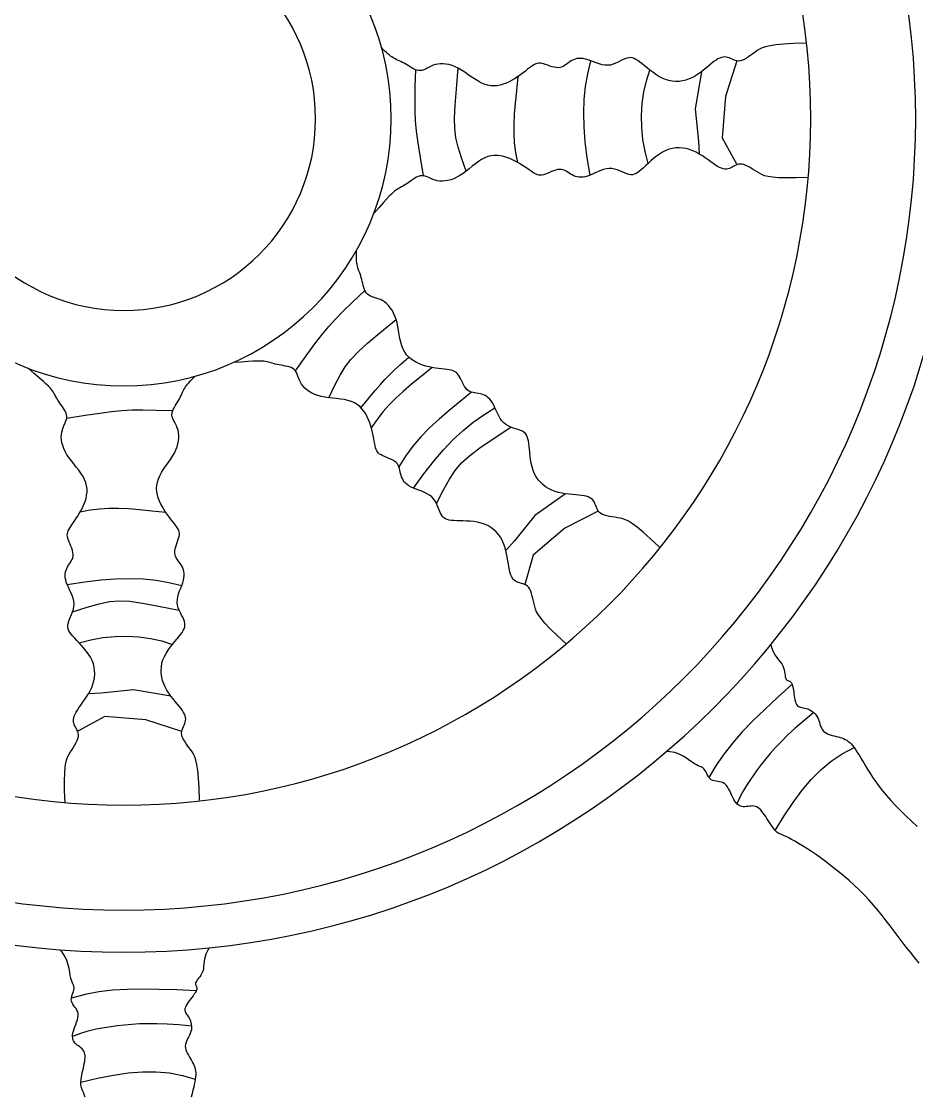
# Model space of a CAD drawing. Header units: millimetres. Extents: x -37 to 8970, y -2 to 4773.
# Drawn here: x 7654.2 to 7733.2, y 353.8 to 448.8 of the extents above; entities that cross this region are included whole.
import ezdxf

# ---------------------------------------------------------------- set-up
doc = ezdxf.new("R2010")
doc.units = ezdxf.units.MM

msp = doc.modelspace()

# ---------------------------------------------------------------- linework, layer by layer
at = {"color": 18, "true_color": 0x000000}
for p, q in [((7717.36, 445.354), (7716.347, 442.195)), ((7714.231, 444.4), (7713.688, 441.111)), ((7716.347, 442.195), (7716.05, 438.553)), ((7713.688, 441.111), (7713.982, 438.256)), ((7713.982, 438.256), (7714.041, 437.125)), ((7716.05, 438.553), (7717.349, 436.185)), ((7702.232, 407.111), (7699.523, 405.17)), ((7699.523, 405.17), (7697.712, 402.943)), ((7705.119, 405.573), (7702.17, 404.057)), ((7702.17, 404.057), (7699.383, 401.691)), ((7697.712, 402.943), (7696.954, 402.102)), ((7699.383, 401.691), (7698.628, 399.098)), ((7720.356, 393.772), (7720.413, 393.528)), ((7720.413, 393.528), (7720.55, 393.159)), ((7720.55, 393.159), (7720.706, 392.864)), ((7720.706, 392.864), (7720.871, 392.624)), ((7720.871, 392.624), (7721.035, 392.425)), ((7721.035, 392.425), (7721.186, 392.25)), ((7721.186, 392.25), (7721.316, 392.081)), ((7721.316, 392.081), (7721.415, 391.907)), ((7721.415, 391.907), (7721.488, 391.728)), ((7721.488, 391.728), (7721.539, 391.549)), ((7721.539, 391.549), (7721.574, 391.375)), ((7721.574, 391.375), (7721.598, 391.21)), ((7721.598, 391.21), (7721.617, 391.059)), ((7721.617, 391.059), (7721.636, 390.927)), ((7721.636, 390.927), (7721.661, 390.817)), ((7721.661, 390.817), (7721.696, 390.734)), ((7721.696, 390.734), (7721.74, 390.674)), ((7721.74, 390.674), (7721.791, 390.631)), ((7721.791, 390.631), (7721.847, 390.6)), ((7721.847, 390.6), (7721.905, 390.577)), ((7721.905, 390.577), (7721.964, 390.556)), ((7721.964, 390.556), (7722.022, 390.533)), ((7722.022, 390.533), (7722.077, 390.501)), ((7722.077, 390.501), (7722.126, 390.458)), ((7722.126, 390.458), (7722.17, 390.401)), ((7661.237, 389.478), (7660.106, 389.419)), ((7664.092, 389.772), (7661.237, 389.478)), ((7667.381, 389.229), (7664.092, 389.772)), ((7722.17, 390.401), (7722.209, 390.33)), ((7722.209, 390.33), (7722.245, 390.245)), ((7722.245, 390.245), (7722.276, 390.145)), ((7722.276, 390.145), (7722.304, 390.029)), ((7722.304, 390.029), (7722.33, 389.898)), ((7722.33, 389.898), (7722.353, 389.751)), ((7722.353, 389.751), (7722.375, 389.588)), ((7722.375, 389.588), (7722.397, 389.414)), ((7722.397, 389.414), (7722.42, 389.235)), ((7722.42, 389.235), (7722.447, 389.057)), ((7722.447, 389.057), (7722.48, 388.886)), ((7722.48, 388.886), (7722.52, 388.726)), ((7722.52, 388.726), (7722.569, 388.585)), ((7722.569, 388.585), (7722.63, 388.467)), ((7722.63, 388.467), (7722.703, 388.378)), ((7722.703, 388.378), (7722.788, 388.312)), ((7722.788, 388.312), (7722.883, 388.266)), ((7722.883, 388.266), (7722.988, 388.233)), ((7722.988, 388.233), (7723.102, 388.208)), ((7723.102, 388.208), (7723.222, 388.187)), ((7723.222, 388.187), (7723.349, 388.163)), ((7723.349, 388.163), (7723.48, 388.132)), ((7723.48, 388.132), (7723.615, 388.088)), ((7723.615, 388.088), (7723.751, 388.031)), ((7723.751, 388.031), (7723.886, 387.961)), ((7723.886, 387.961), (7724.016, 387.877)), ((7724.016, 387.877), (7724.14, 387.78)), ((7724.14, 387.78), (7724.256, 387.668)), ((7724.256, 387.668), (7724.359, 387.542)), ((7661.533, 387.41), (7659.166, 386.112)), ((7665.176, 387.113), (7661.533, 387.41)), ((7668.335, 386.1), (7665.176, 387.113)), ((7724.359, 387.542), (7724.449, 387.401)), ((7724.449, 387.401), (7724.523, 387.246)), ((7724.523, 387.246), (7724.585, 387.081)), ((7724.585, 387.081), (7724.641, 386.911)), ((7724.641, 386.911), (7724.696, 386.74)), ((7724.696, 386.74), (7724.754, 386.572)), ((7724.754, 386.572), (7724.821, 386.412)), ((7724.821, 386.412), (7724.902, 386.266)), ((7724.902, 386.266), (7725.002, 386.137)), ((7725.002, 386.137), (7725.125, 386.029)), ((7725.125, 386.029), (7725.267, 385.94)), ((7725.267, 385.94), (7725.425, 385.867)), ((7725.425, 385.867), (7725.595, 385.806)), ((7725.595, 385.806), (7725.772, 385.755)), ((7725.772, 385.755), (7725.953, 385.71)), ((7725.953, 385.71), (7726.132, 385.667)), ((7726.132, 385.667), (7726.307, 385.624)), ((7726.307, 385.624), (7726.473, 385.577)), ((7726.473, 385.577), (7726.63, 385.525)), ((7726.63, 385.525), (7726.781, 385.466)), ((7726.781, 385.466), (7726.924, 385.397)), ((7726.924, 385.397), (7727.063, 385.317)), ((7727.063, 385.317), (7727.196, 385.224)), ((7727.196, 385.224), (7727.326, 385.116)), ((7727.326, 385.116), (7727.453, 384.992)), ((7727.453, 384.992), (7727.579, 384.849)), ((7727.579, 384.849), (7727.704, 384.688)), ((7711.434, 384.311), (7711.142, 384.318)), ((7711.872, 384.227), (7711.434, 384.311)), ((7712.261, 384.088), (7711.872, 384.227)), ((7712.605, 383.915), (7712.261, 384.088)), ((7712.908, 383.725), (7712.605, 383.915)), ((7727.704, 384.688), (7727.831, 384.508)), ((7727.831, 384.508), (7727.962, 384.308)), ((7727.962, 384.308), (7728.099, 384.089)), ((7728.099, 384.089), (7728.243, 383.851)), ((7728.243, 383.851), (7728.396, 383.592)), ((7713.175, 383.538), (7712.908, 383.725)), ((7713.409, 383.373), (7713.175, 383.538)), ((7713.613, 383.243), (7713.409, 383.373)), ((7713.792, 383.147), (7713.613, 383.243)), ((7713.947, 383.074), (7713.792, 383.147)), ((7714.082, 383.017), (7713.947, 383.074)), ((7714.198, 382.968), (7714.082, 383.017)), ((7714.3, 382.917), (7714.198, 382.968)), ((7714.388, 382.857), (7714.3, 382.917)), ((7714.466, 382.78), (7714.388, 382.857)), ((7728.396, 383.592), (7728.56, 383.313)), ((7728.56, 383.313), (7728.738, 383.015)), ((7728.738, 383.015), (7728.931, 382.696)), ((7714.537, 382.68), (7714.466, 382.78)), ((7714.604, 382.56), (7714.537, 382.68)), ((7714.67, 382.428), (7714.604, 382.56)), ((7714.738, 382.291), (7714.67, 382.428)), ((7714.812, 382.157), (7714.738, 382.291)), ((7714.894, 382.03), (7714.812, 382.157)), ((7714.989, 381.92), (7714.894, 382.03)), ((7715.099, 381.832), (7714.989, 381.92)), ((7728.931, 382.696), (7729.143, 382.359)), ((7729.143, 382.359), (7729.376, 382.005)), ((7729.376, 382.005), (7729.633, 381.634)), ((7715.226, 381.772), (7715.099, 381.832)), ((7715.367, 381.732), (7715.226, 381.772)), ((7715.519, 381.706), (7715.367, 381.732)), ((7715.677, 381.684), (7715.519, 381.706)), ((7715.837, 381.659), (7715.677, 381.684)), ((7715.994, 381.621), (7715.837, 381.659)), ((7716.145, 381.563), (7715.994, 381.621)), ((7716.285, 381.477), (7716.145, 381.563)), ((7716.411, 381.356), (7716.285, 381.477)), ((7716.525, 381.205), (7716.411, 381.356)), ((7716.629, 381.033), (7716.525, 381.205)), ((7716.725, 380.845), (7716.629, 381.033)), ((7729.633, 381.634), (7729.917, 381.247)), ((7729.917, 381.247), (7730.23, 380.846)), ((7716.815, 380.65), (7716.725, 380.845)), ((7716.902, 380.455), (7716.815, 380.65)), ((7716.988, 380.267), (7716.902, 380.455)), ((7717.075, 380.095), (7716.988, 380.267)), ((7717.166, 379.943), (7717.075, 380.095)), ((7730.23, 380.846), (7730.576, 380.43)), ((7730.576, 380.43), (7730.957, 380.002)), ((7730.957, 380.002), (7731.37, 379.562)), ((7717.261, 379.812), (7717.166, 379.943)), ((7717.36, 379.703), (7717.261, 379.812)), ((7717.463, 379.613), (7717.36, 379.703)), ((7717.571, 379.543), (7717.463, 379.613)), ((7717.684, 379.492), (7717.571, 379.543)), ((7717.802, 379.459), (7717.684, 379.492)), ((7717.925, 379.443), (7717.802, 379.459)), ((7718.054, 379.443), (7717.925, 379.443)), ((7718.187, 379.455), (7718.054, 379.443)), ((7718.322, 379.473), (7718.187, 379.455)), ((7718.459, 379.492), (7718.322, 379.473)), ((7718.596, 379.508), (7718.459, 379.492)), ((7718.732, 379.515), (7718.596, 379.508)), ((7718.864, 379.508), (7718.732, 379.515)), ((7718.993, 379.482), (7718.864, 379.508)), ((7719.116, 379.434), (7718.993, 379.482)), ((7719.235, 379.363), (7719.116, 379.434)), ((7719.35, 379.271), (7719.235, 379.363)), ((7719.462, 379.162), (7719.35, 379.271)), ((7719.573, 379.035), (7719.462, 379.162)), ((7719.682, 378.894), (7719.573, 379.035)), ((7731.37, 379.562), (7731.812, 379.111)), ((7731.812, 379.111), (7732.281, 378.651)), ((7719.792, 378.739), (7719.682, 378.894)), ((7719.902, 378.574), (7719.792, 378.739)), ((7720.014, 378.4), (7719.902, 378.574)), ((7720.127, 378.221), (7720.014, 378.4)), ((7720.241, 378.041), (7720.127, 378.221)), ((7732.281, 378.651), (7732.775, 378.182)), ((7732.775, 378.182), (7733.289, 377.706)), ((7720.354, 377.866), (7720.241, 378.041)), ((7720.467, 377.698), (7720.354, 377.866)), ((7720.578, 377.544), (7720.467, 377.698)), ((7720.686, 377.406), (7720.578, 377.544)), ((7720.792, 377.29), (7720.686, 377.406)), ((7720.894, 377.199), (7720.792, 377.29)), ((7720.999, 377.126), (7720.894, 377.199)), ((7721.109, 377.065), (7720.999, 377.126)), ((7721.231, 377.009), (7721.109, 377.065)), ((7721.37, 376.951), (7721.231, 377.009)), ((7721.531, 376.885), (7721.37, 376.951)), ((7721.719, 376.803), (7721.531, 376.885)), ((7721.938, 376.698), (7721.719, 376.803)), ((7722.194, 376.565), (7721.938, 376.698)), ((7722.484, 376.403), (7722.194, 376.565)), ((7722.806, 376.212), (7722.484, 376.403)), ((7723.159, 375.995), (7722.806, 376.212)), ((7723.539, 375.75), (7723.159, 375.995)), ((7723.945, 375.479), (7723.539, 375.75)), ((7724.374, 375.183), (7723.945, 375.479)), ((7724.824, 374.862), (7724.374, 375.183)), ((7725.292, 374.517), (7724.824, 374.862)), ((7725.773, 374.15), (7725.292, 374.517)), ((7726.261, 373.765), (7725.773, 374.15)), ((7726.751, 373.363), (7726.261, 373.765)), ((7727.238, 372.948), (7726.751, 373.363)), ((7727.715, 372.521), (7727.238, 372.948)), ((7728.177, 372.085), (7727.715, 372.521)), ((7728.619, 371.643), (7728.177, 372.085)), ((7729.037, 371.197), (7728.619, 371.643)), ((7729.433, 370.747), (7729.037, 371.197)), ((7729.811, 370.294), (7729.433, 370.747)), ((7730.176, 369.838), (7729.811, 370.294)), ((7730.532, 369.38), (7730.176, 369.838)), ((7730.882, 368.919), (7730.532, 369.38)), ((7731.232, 368.455), (7730.882, 368.919)), ((7731.585, 367.99), (7731.232, 368.455)), ((7731.944, 367.522), (7731.585, 367.99)), ((7657.765, 366.6), (7657.564, 366.811)), ((7670.632, 366.768), (7670.468, 366.41)), ((7670.764, 366.981), (7670.632, 366.768)), ((7732.311, 367.053), (7731.944, 367.522)), ((7732.685, 366.582), (7732.311, 367.053)), ((7658.015, 366.231), (7657.765, 366.6)), ((7658.192, 365.858), (7658.015, 366.231)), ((7658.313, 365.492), (7658.192, 365.858)), ((7670.317, 365.805), (7670.291, 365.549)), ((7670.369, 366.091), (7670.317, 365.805)), ((7670.468, 366.41), (7670.369, 366.091)), ((7733.067, 366.109), (7732.685, 366.582)), ((7733.456, 365.634), (7733.067, 366.109)), ((7658.393, 365.143), (7658.313, 365.492)), ((7658.449, 364.822), (7658.393, 365.143)), ((7658.498, 364.54), (7658.449, 364.822)), ((7670.194, 364.913), (7670.119, 364.736)), ((7670.247, 365.107), (7670.194, 364.913)), ((7670.274, 365.318), (7670.247, 365.107)), ((7670.291, 365.549), (7670.274, 365.318)), ((7658.551, 364.304), (7658.498, 364.54)), ((7658.609, 364.109), (7658.551, 364.304)), ((7658.668, 363.948), (7658.609, 364.109)), ((7658.723, 363.813), (7658.668, 363.948)), ((7669.563, 363.885), (7669.552, 363.811)), ((7669.598, 363.969), (7669.563, 363.885)), ((7669.657, 364.064), (7669.598, 363.969)), ((7669.737, 364.171), (7669.657, 364.064)), ((7669.831, 364.291), (7669.737, 364.171)), ((7669.93, 364.425), (7669.831, 364.291)), ((7670.028, 364.573), (7669.93, 364.425)), ((7670.119, 364.736), (7670.028, 364.573)), ((7658.673, 362.836), (7658.722, 362.981)), ((7658.722, 362.981), (7658.768, 363.12)), ((7658.77, 363.695), (7658.723, 363.813)), ((7658.768, 363.12), (7658.806, 363.252)), ((7658.806, 363.588), (7658.77, 363.695)), ((7658.826, 363.484), (7658.806, 363.588)), ((7658.806, 363.252), (7658.827, 363.374)), ((7658.827, 363.374), (7658.826, 363.484)), ((7669.495, 362.957), (7669.42, 362.846)), ((7669.557, 363.058), (7669.495, 362.957)), ((7669.552, 363.811), (7669.557, 363.745)), ((7669.557, 363.745), (7669.575, 363.684)), ((7669.605, 363.152), (7669.557, 363.058)), ((7669.575, 363.684), (7669.6, 363.627)), ((7669.6, 363.627), (7669.627, 363.57)), ((7669.64, 363.237), (7669.605, 363.152)), ((7669.627, 363.57), (7669.651, 363.512)), ((7669.663, 363.315), (7669.64, 363.237)), ((7669.651, 363.512), (7669.668, 363.452)), ((7669.672, 363.386), (7669.663, 363.315)), ((7669.668, 363.452), (7669.672, 363.386)), ((7658.588, 362.396), (7658.599, 362.541)), ((7658.604, 362.256), (7658.588, 362.396)), ((7658.599, 362.541), (7658.63, 362.688)), ((7658.651, 362.123), (7658.604, 362.256)), ((7658.63, 362.688), (7658.673, 362.836)), ((7658.723, 361.995), (7658.651, 362.123)), ((7658.812, 361.869), (7658.723, 361.995)), ((7668.81, 362.024), (7668.726, 361.883)), ((7668.909, 362.169), (7668.81, 362.024)), ((7669.015, 362.314), (7668.909, 362.169)), ((7669.125, 362.457), (7669.015, 362.314)), ((7669.233, 362.595), (7669.125, 362.457)), ((7669.333, 362.726), (7669.233, 362.595)), ((7669.42, 362.846), (7669.333, 362.726)), ((7658.908, 361.742), (7658.812, 361.869)), ((7659.003, 361.612), (7658.908, 361.742)), ((7659.087, 361.474), (7659.003, 361.612)), ((7659.153, 361.326), (7659.087, 361.474)), ((7659.191, 361.166), (7659.153, 361.326)), ((7659.169, 360.804), (7659.195, 360.991)), ((7659.195, 360.991), (7659.191, 361.166)), ((7668.621, 361.622), (7668.609, 361.507)), ((7668.609, 361.507), (7668.623, 361.401)), ((7668.661, 361.748), (7668.621, 361.622)), ((7668.623, 361.401), (7668.657, 361.301)), ((7668.657, 361.301), (7668.708, 361.203)), ((7668.726, 361.883), (7668.661, 361.748)), ((7668.708, 361.203), (7668.771, 361.106)), ((7668.771, 361.106), (7668.841, 361.005)), ((7668.841, 361.005), (7668.914, 360.899)), ((7658.905, 360.007), (7658.981, 360.206)), ((7658.981, 360.206), (7659.055, 360.408)), ((7659.055, 360.408), (7659.12, 360.609)), ((7659.12, 360.609), (7659.169, 360.804)), ((7668.914, 360.899), (7668.984, 360.784)), ((7668.984, 360.784), (7669.049, 360.658)), ((7669.049, 360.658), (7669.105, 360.521)), ((7669.105, 360.521), (7669.151, 360.377)), ((7669.151, 360.377), (7669.184, 360.225)), ((7669.184, 360.225), (7669.203, 360.068)), ((7669.203, 360.068), (7669.205, 359.908)), ((7658.697, 359.151), (7658.704, 359.299)), ((7658.707, 359.015), (7658.697, 359.151)), ((7658.704, 359.299), (7658.73, 359.458)), ((7658.73, 359.458), (7658.773, 359.629)), ((7658.773, 359.629), (7658.833, 359.814)), ((7658.833, 359.814), (7658.905, 360.007)), ((7668.942, 359.1), (7668.86, 358.94)), ((7669.023, 359.26), (7668.942, 359.1)), ((7669.096, 359.421), (7669.023, 359.26)), ((7669.153, 359.582), (7669.096, 359.421)), ((7669.189, 359.745), (7669.153, 359.582)), ((7669.205, 359.908), (7669.189, 359.745)), ((7658.734, 358.889), (7658.707, 359.015)), ((7658.777, 358.773), (7658.734, 358.889)), ((7658.837, 358.666), (7658.777, 358.773)), ((7658.913, 358.568), (7658.837, 358.666)), ((7659.004, 358.477), (7658.913, 358.568)), ((7659.106, 358.391), (7659.004, 358.477)), ((7659.215, 358.308), (7659.106, 358.391)), ((7659.325, 358.225), (7659.215, 358.308)), ((7659.433, 358.14), (7659.325, 358.225)), ((7659.534, 358.049), (7659.433, 358.14)), ((7668.671, 358.459), (7668.65, 358.297)), ((7668.65, 358.297), (7668.661, 358.134)), ((7668.661, 358.134), (7668.699, 357.971)), ((7668.717, 358.62), (7668.671, 358.459)), ((7668.782, 358.78), (7668.717, 358.62)), ((7668.86, 358.94), (7668.782, 358.78)), ((7659.623, 357.95), (7659.534, 358.049)), ((7659.696, 357.841), (7659.623, 357.95)), ((7659.748, 357.719), (7659.696, 357.841)), ((7659.782, 357.585), (7659.748, 357.719)), ((7659.799, 357.439), (7659.782, 357.585)), ((7659.789, 357.114), (7659.801, 357.282)), ((7659.801, 357.282), (7659.799, 357.439)), ((7668.699, 357.971), (7668.759, 357.807)), ((7668.759, 357.807), (7668.836, 357.644)), ((7668.836, 357.644), (7668.925, 357.482)), ((7668.925, 357.482), (7669.02, 357.323)), ((7669.02, 357.323), (7669.117, 357.166)), ((7659.606, 356.147), (7659.652, 356.353)), ((7659.652, 356.353), (7659.696, 356.556)), ((7659.696, 356.556), (7659.735, 356.751)), ((7659.735, 356.751), (7659.767, 356.937)), ((7659.767, 356.937), (7659.789, 357.114)), ((7669.117, 357.166), (7669.21, 357.012)), ((7669.21, 357.012), (7669.294, 356.861)), ((7669.294, 356.861), (7669.369, 356.713)), ((7669.369, 356.713), (7669.433, 356.565)), ((7669.433, 356.565), (7669.486, 356.414)), ((7669.486, 356.414), (7669.527, 356.26)), ((7669.527, 356.26), (7669.556, 356.1)), ((7659.425, 355.175), (7659.445, 355.349)), ((7659.445, 355.349), (7659.476, 355.537)), ((7659.476, 355.537), (7659.515, 355.735)), ((7659.515, 355.735), (7659.559, 355.939)), ((7659.559, 355.939), (7659.606, 356.147)), ((7669.536, 355.362), (7669.499, 355.145)), ((7669.562, 355.565), (7669.536, 355.362)), ((7669.556, 356.1), (7669.572, 355.932)), ((7669.574, 355.754), (7669.562, 355.565)), ((7669.572, 355.932), (7669.574, 355.754)), ((7659.418, 355.019), (7659.425, 355.175)), ((7659.425, 354.881), (7659.418, 355.019)), ((7659.447, 354.756), (7659.425, 354.881)), ((7659.483, 354.635), (7659.447, 354.756)), ((7659.53, 354.509), (7659.483, 354.635)), ((7659.587, 354.37), (7659.53, 354.509)), ((7659.654, 354.209), (7659.587, 354.37)), ((7669.325, 354.389), (7669.25, 354.098)), ((7669.392, 354.659), (7669.325, 354.389)), ((7669.45, 354.911), (7669.392, 354.659)), ((7669.499, 355.145), (7669.45, 354.911)), ((7659.728, 354.019), (7659.654, 354.209)), ((7659.809, 353.789), (7659.728, 354.019)), ((7669.25, 354.098), (7669.17, 353.785))]:
    msp.add_line(p, q, dxfattribs=at)
for points in [[(7723.443, 446.923), (7722.354, 446.887), (7721.486, 446.838), (7720.809, 446.775), (7720.29, 446.699), (7719.897, 446.611), (7719.6, 446.509), (7719.366, 446.396), (7719.163, 446.27), (7718.966, 446.134), (7718.77, 445.992), (7718.577, 445.85), (7718.386, 445.715), (7718.199, 445.591), (7718.017, 445.487), (7717.842, 445.406), (7717.674, 445.356), (7717.514, 445.34), (7717.36, 445.354), (7717.214, 445.39), (7717.072, 445.442), (7716.934, 445.502), (7716.799, 445.565), (7716.667, 445.623), (7716.535, 445.668), (7716.404, 445.696), (7716.27, 445.704), (7716.133, 445.692), (7715.991, 445.659), (7715.842, 445.603), (7715.684, 445.524), (7715.515, 445.42), (7715.334, 445.292), (7715.139, 445.14), (7714.931, 444.968), (7714.71, 444.783), (7714.476, 444.591), (7714.231, 444.4), (7713.975, 444.215), (7713.708, 444.043), (7713.431, 443.89), (7713.145, 443.762), (7712.852, 443.661), (7712.553, 443.589), (7712.25, 443.547), (7711.946, 443.535), (7711.642, 443.556), (7711.339, 443.611), (7711.041, 443.701), (7710.749, 443.826), (7710.464, 443.979), (7710.188, 444.155), (7709.922, 444.345), (7709.668, 444.542), (7709.427, 444.738), (7709.2, 444.927), (7708.99, 445.101), (7708.796, 445.254), (7708.617, 445.383), (7708.448, 445.488), (7708.286, 445.567), (7708.128, 445.619), (7707.97, 445.643), (7707.808, 445.637), (7707.639, 445.601), (7707.46, 445.535), (7707.271, 445.447), (7707.072, 445.345), (7706.864, 445.239), (7706.648, 445.139), (7706.423, 445.053), (7706.19, 444.991), (7705.949, 444.962), (7705.702, 444.972), (7705.451, 445.016), (7705.198, 445.085), (7704.945, 445.171), (7704.696, 445.265), (7704.454, 445.359), (7704.22, 445.444), (7703.998, 445.512), (7703.789, 445.555), (7703.593, 445.575), (7703.409, 445.573), (7703.237, 445.552), (7703.076, 445.513), (7702.924, 445.458), (7702.781, 445.39), (7702.646, 445.311), (7702.518, 445.222), (7702.394, 445.13), (7702.271, 445.037), (7702.147, 444.949), (7702.019, 444.872), (7701.884, 444.809), (7701.739, 444.766), (7701.582, 444.747), (7701.411, 444.756), (7701.229, 444.788), (7701.039, 444.837), (7700.847, 444.897), (7700.656, 444.962), (7700.47, 445.025), (7700.294, 445.08), (7700.131, 445.122), (7699.984, 445.145), (7699.85, 445.148), (7699.725, 445.13), (7699.602, 445.093), (7699.479, 445.037), (7699.35, 444.96), (7699.21, 444.863), (7699.055, 444.746), (7698.881, 444.61), (7698.689, 444.459), (7698.481, 444.298), (7698.258, 444.131), (7698.024, 443.964), (7697.779, 443.8), (7697.525, 443.646), (7697.265, 443.506), (7697, 443.385), (7696.73, 443.285), (7696.457, 443.209), (7696.181, 443.16), (7695.901, 443.141), (7695.619, 443.155), (7695.335, 443.205), (7695.05, 443.292), (7694.763, 443.419), (7694.476, 443.578), (7694.188, 443.76), (7693.901, 443.957), (7693.614, 444.158), (7693.328, 444.356), (7693.043, 444.541), (7692.761, 444.705), (7692.481, 444.84), (7692.205, 444.946), (7691.935, 445.023), (7691.672, 445.074), (7691.419, 445.099), (7691.177, 445.099), (7690.948, 445.075), (7690.734, 445.03), (7690.535, 444.964), (7690.35, 444.884), (7690.177, 444.796), (7690.013, 444.709), (7689.855, 444.627), (7689.701, 444.559), (7689.548, 444.511), (7689.395, 444.491), (7689.238, 444.502), (7689.079, 444.542), (7688.918, 444.605), (7688.757, 444.684), (7688.595, 444.776), (7688.434, 444.874), (7688.275, 444.972), (7688.119, 445.066), (7687.966, 445.15), (7687.816, 445.226), (7687.671, 445.295), (7687.53, 445.36), (7687.393, 445.424), (7687.261, 445.487), (7687.134, 445.552), (7687.012, 445.622), (7686.894, 445.698), (7686.779, 445.782), (7686.663, 445.876), (7686.544, 445.98), (7686.418, 446.097), (7686.283, 446.227), (7686.135, 446.373), (7685.972, 446.536)], [(7689.688, 435.202), (7689.421, 436.832), (7689.222, 438.111), (7689.082, 439.15), (7688.994, 440.058), (7688.949, 440.944), (7688.94, 441.919), (7688.958, 443.092), (7688.996, 444.574)], [(7693.449, 435.609), (7693.046, 436.782), (7692.75, 437.732), (7692.552, 438.565), (7692.445, 439.388), (7692.42, 440.306), (7692.47, 441.428), (7692.586, 442.859), (7692.761, 444.705)], [(7704.389, 435.249), (7704.145, 436.787), (7703.972, 438.203), (7703.87, 439.52), (7703.84, 440.758), (7703.883, 441.939), (7703.999, 443.086), (7704.189, 444.218), (7704.454, 445.359)], [(7698.024, 443.964), (7697.89, 442.719), (7697.78, 441.627), (7697.7, 440.653), (7697.657, 439.763), (7697.657, 438.926), (7697.706, 438.106), (7697.812, 437.27), (7697.98, 436.386)], [(7709.537, 436.3), (7709.256, 437.34), (7709.063, 438.4), (7708.958, 439.467), (7708.938, 440.531), (7709.001, 441.581), (7709.144, 442.606), (7709.367, 443.597), (7709.668, 444.542)], [(7723.668, 435.053), (7722.579, 435.017), (7721.71, 435.008), (7721.03, 435.025), (7720.507, 435.067), (7720.11, 435.129), (7719.806, 435.21), (7719.565, 435.308), (7719.355, 435.42), (7719.149, 435.543), (7718.944, 435.671), (7718.741, 435.8), (7718.542, 435.922), (7718.347, 436.033), (7718.159, 436.125), (7717.979, 436.194), (7717.808, 436.233), (7717.647, 436.238), (7717.495, 436.214), (7717.351, 436.168), (7717.212, 436.107), (7717.079, 436.037), (7716.949, 435.966), (7716.821, 435.9), (7716.692, 435.845), (7716.563, 435.809), (7716.43, 435.792), (7716.293, 435.795), (7716.149, 435.819), (7715.996, 435.865), (7715.833, 435.933), (7715.658, 436.025), (7715.469, 436.14), (7715.264, 436.28), (7715.045, 436.438), (7714.812, 436.607), (7714.566, 436.783), (7714.309, 436.958), (7714.041, 437.125), (7713.763, 437.279), (7713.477, 437.413), (7713.183, 437.521), (7712.883, 437.602), (7712.58, 437.654), (7712.276, 437.677), (7711.971, 437.668), (7711.669, 437.627), (7711.371, 437.552), (7711.08, 437.442), (7710.796, 437.298), (7710.522, 437.126), (7710.258, 436.932), (7710.005, 436.725), (7709.765, 436.512), (7709.537, 436.3), (7709.324, 436.096), (7709.126, 435.908), (7708.943, 435.743), (7708.773, 435.602), (7708.611, 435.486), (7708.455, 435.397), (7708.3, 435.334), (7708.144, 435.3), (7707.982, 435.295), (7707.811, 435.32), (7707.628, 435.374), (7707.434, 435.449), (7707.229, 435.537), (7707.014, 435.629), (7706.791, 435.715), (7706.561, 435.785), (7706.325, 435.832), (7706.083, 435.845), (7705.837, 435.818), (7705.589, 435.758), (7705.341, 435.672), (7705.095, 435.569), (7704.853, 435.459), (7704.617, 435.349), (7704.389, 435.249), (7704.172, 435.166), (7703.966, 435.109), (7703.772, 435.076), (7703.589, 435.066), (7703.416, 435.076), (7703.253, 435.104), (7703.097, 435.148), (7702.95, 435.206), (7702.81, 435.277), (7702.676, 435.356), (7702.546, 435.441), (7702.418, 435.525), (7702.288, 435.604), (7702.155, 435.673), (7702.016, 435.727), (7701.869, 435.76), (7701.711, 435.768), (7701.541, 435.748), (7701.361, 435.704), (7701.176, 435.642), (7700.988, 435.57), (7700.801, 435.493), (7700.62, 435.417), (7700.448, 435.35), (7700.288, 435.298), (7700.143, 435.265), (7700.01, 435.253), (7699.883, 435.262), (7699.759, 435.291), (7699.632, 435.34), (7699.498, 435.408), (7699.352, 435.495), (7699.189, 435.601), (7699.006, 435.725), (7698.805, 435.863), (7698.586, 436.01), (7698.353, 436.162), (7698.108, 436.313), (7697.853, 436.46), (7697.589, 436.596), (7697.321, 436.719), (7697.048, 436.823), (7696.773, 436.905), (7696.495, 436.962), (7696.216, 436.992), (7695.936, 436.992), (7695.655, 436.959), (7695.375, 436.891), (7695.096, 436.785), (7694.819, 436.639), (7694.543, 436.461), (7694.268, 436.261), (7693.994, 436.045), (7693.721, 435.825), (7693.449, 435.609), (7693.177, 435.405), (7692.906, 435.223), (7692.636, 435.069), (7692.368, 434.946), (7692.104, 434.85), (7691.845, 434.782), (7691.594, 434.741), (7691.353, 434.725), (7691.123, 434.733), (7690.906, 434.764), (7690.703, 434.816), (7690.513, 434.884), (7690.335, 434.96), (7690.165, 435.036), (7690.002, 435.107), (7689.844, 435.164), (7689.688, 435.202), (7689.534, 435.212), (7689.378, 435.191), (7689.222, 435.14), (7689.066, 435.067), (7688.91, 434.977), (7688.755, 434.874), (7688.601, 434.766), (7688.449, 434.657), (7688.299, 434.554), (7688.152, 434.46), (7688.008, 434.374), (7687.867, 434.295), (7687.731, 434.221), (7687.599, 434.148), (7687.471, 434.077), (7687.348, 434.003), (7687.231, 433.925), (7687.117, 433.839), (7686.995, 433.732), (7686.849, 433.59), (7686.666, 433.397), (7686.432, 433.139), (7686.132, 432.801), (7685.752, 432.368), (7685.277, 431.826)], [(7710.53, 402.382), (7709.735, 403.127), (7709.086, 403.705), (7708.563, 404.14), (7708.142, 404.453), (7707.802, 404.668), (7707.52, 404.807), (7707.274, 404.892), (7707.042, 404.946), (7706.807, 404.989), (7706.568, 405.027), (7706.33, 405.064), (7706.1, 405.103), (7705.88, 405.148), (7705.678, 405.203), (7705.497, 405.27), (7705.343, 405.353), (7705.218, 405.455), (7705.119, 405.573), (7705.041, 405.703), (7704.977, 405.84), (7704.923, 405.98), (7704.872, 406.119), (7704.819, 406.254), (7704.758, 406.379), (7704.685, 406.492), (7704.597, 406.592), (7704.491, 406.68), (7704.367, 406.757), (7704.222, 406.823), (7704.054, 406.879), (7703.862, 406.925), (7703.643, 406.963), (7703.397, 406.992), (7703.128, 407.018), (7702.841, 407.043), (7702.541, 407.073), (7702.232, 407.111), (7701.92, 407.162), (7701.61, 407.229), (7701.306, 407.316), (7701.013, 407.428), (7700.735, 407.565), (7700.472, 407.725), (7700.228, 407.909), (7700.005, 408.116), (7699.805, 408.346), (7699.63, 408.598), (7699.482, 408.873), (7699.364, 409.168), (7699.271, 409.478), (7699.2, 409.797), (7699.146, 410.12), (7699.106, 410.439), (7699.074, 410.748), (7699.048, 411.042), (7699.022, 411.314), (7698.993, 411.558), (7698.958, 411.777), (7698.913, 411.97), (7698.854, 412.14), (7698.779, 412.289), (7698.684, 412.418), (7698.565, 412.528), (7698.42, 412.622), (7698.247, 412.702), (7698.051, 412.773), (7697.839, 412.842), (7697.617, 412.914), (7697.393, 412.996), (7697.173, 413.095), (7696.964, 413.216), (7696.774, 413.365), (7696.606, 413.547), (7696.459, 413.756), (7696.329, 413.984), (7696.212, 414.223), (7696.102, 414.465), (7695.997, 414.703), (7695.892, 414.929), (7695.782, 415.134), (7695.665, 415.312), (7695.541, 415.465), (7695.41, 415.593), (7695.273, 415.7), (7695.131, 415.786), (7694.985, 415.855), (7694.836, 415.908), (7694.684, 415.947), (7694.531, 415.976), (7694.378, 415.998), (7694.225, 416.019), (7694.076, 416.045), (7693.93, 416.08), (7693.791, 416.132), (7693.658, 416.203), (7693.534, 416.301), (7693.419, 416.428), (7693.313, 416.58), (7693.213, 416.749), (7693.12, 416.927), (7693.03, 417.108), (7692.944, 417.284), (7692.858, 417.448), (7692.772, 417.592), (7692.685, 417.712), (7692.592, 417.809), (7692.491, 417.886), (7692.378, 417.946), (7692.251, 417.993), (7692.105, 418.03), (7691.938, 418.06), (7691.746, 418.088), (7691.526, 418.114), (7691.284, 418.143), (7691.023, 418.176), (7690.747, 418.216), (7690.463, 418.263), (7690.175, 418.321), (7689.886, 418.392), (7689.603, 418.477), (7689.33, 418.578), (7689.069, 418.698), (7688.822, 418.837), (7688.592, 418.998), (7688.381, 419.183), (7688.192, 419.392), (7688.026, 419.628), (7687.886, 419.892), (7687.773, 420.184), (7687.682, 420.5), (7687.607, 420.832), (7687.543, 421.174), (7687.483, 421.519), (7687.42, 421.861), (7687.35, 422.194), (7687.266, 422.509), (7687.164, 422.803), (7687.043, 423.072), (7686.907, 423.318), (7686.757, 423.539), (7686.596, 423.736), (7686.425, 423.907), (7686.246, 424.052), (7686.062, 424.172), (7685.875, 424.266), (7685.688, 424.34), (7685.504, 424.401), (7685.325, 424.455), (7685.156, 424.509), (7684.999, 424.57), (7684.858, 424.644), (7684.735, 424.738), (7684.632, 424.856), (7684.548, 424.997), (7684.478, 425.155), (7684.42, 425.326), (7684.371, 425.505), (7684.326, 425.688), (7684.283, 425.87), (7684.239, 426.047), (7684.19, 426.214), (7684.138, 426.373), (7684.084, 426.525), (7684.031, 426.671), (7683.979, 426.812), (7683.93, 426.951), (7683.886, 427.087), (7683.849, 427.223), (7683.82, 427.36), (7683.798, 427.5), (7683.782, 427.648), (7683.772, 427.807), (7683.765, 427.978), (7683.762, 428.166), (7683.761, 428.374), (7683.761, 428.604)], [(7678.374, 417.962), (7679.337, 419.304), (7680.101, 420.349), (7680.737, 421.182), (7681.316, 421.886), (7681.912, 422.545), (7682.595, 423.241), (7683.437, 424.058), (7684.511, 425.079)], [(7681.321, 415.59), (7681.866, 416.705), (7682.328, 417.586), (7682.777, 418.315), (7683.283, 418.973), (7683.915, 419.64), (7684.743, 420.397), (7685.837, 421.327), (7687.266, 422.509)], [(7684.156, 414.711), (7684.864, 415.562), (7685.422, 416.224), (7685.879, 416.751), (7686.284, 417.194), (7686.687, 417.607), (7687.138, 418.041), (7687.686, 418.549), (7688.381, 419.183)], [(7658.034, 379.792), (7657.997, 380.881), (7657.989, 381.75), (7658.006, 382.43), (7658.047, 382.953), (7658.11, 383.351), (7658.191, 383.654), (7658.289, 383.895), (7658.401, 384.106), (7658.524, 384.311), (7658.652, 384.516), (7658.781, 384.719), (7658.903, 384.919), (7659.014, 385.113), (7659.106, 385.301), (7659.175, 385.481), (7659.214, 385.653), (7659.219, 385.814), (7659.195, 385.966), (7659.149, 386.11), (7659.088, 386.248), (7659.018, 386.381), (7658.947, 386.511), (7658.881, 386.64), (7658.826, 386.768), (7658.79, 386.897), (7658.772, 387.03), (7658.775, 387.167), (7658.8, 387.312), (7658.845, 387.464), (7658.914, 387.627), (7659.006, 387.802), (7659.121, 387.992), (7659.261, 388.196), (7659.418, 388.415), (7659.588, 388.648), (7659.764, 388.894), (7659.938, 389.151), (7660.106, 389.419), (7660.26, 389.697), (7660.394, 389.983), (7660.502, 390.277), (7660.583, 390.577), (7660.635, 390.88), (7660.658, 391.185), (7660.649, 391.489), (7660.607, 391.791), (7660.533, 392.089), (7660.423, 392.381), (7660.279, 392.664), (7660.107, 392.938), (7659.913, 393.202), (7659.706, 393.455), (7659.493, 393.695), (7659.281, 393.923), (7659.077, 394.136), (7658.889, 394.334), (7658.724, 394.517), (7658.583, 394.688), (7658.467, 394.849), (7658.378, 395.005), (7658.315, 395.16), (7658.281, 395.316), (7658.276, 395.478), (7658.301, 395.649), (7658.354, 395.832), (7658.43, 396.026), (7658.518, 396.231), (7658.61, 396.446), (7658.695, 396.669), (7658.766, 396.899), (7658.813, 397.136), (7658.826, 397.377), (7658.799, 397.623), (7658.738, 397.871), (7658.653, 398.119), (7658.55, 398.365), (7658.44, 398.607), (7658.33, 398.843), (7658.23, 399.071), (7658.147, 399.288), (7658.09, 399.494), (7658.057, 399.688), (7658.046, 399.871), (7658.056, 400.044), (7658.085, 400.208), (7658.129, 400.363), (7658.187, 400.51), (7658.258, 400.65), (7658.337, 400.784), (7658.422, 400.914), (7658.506, 401.043), (7658.585, 401.172), (7658.654, 401.305), (7658.708, 401.444), (7658.741, 401.591), (7658.749, 401.749), (7658.729, 401.919), (7658.685, 402.099), (7658.623, 402.285), (7658.551, 402.473), (7658.474, 402.659), (7658.398, 402.84), (7658.331, 403.012), (7658.279, 403.172), (7658.246, 403.317), (7658.234, 403.451), (7658.243, 403.577), (7658.272, 403.702), (7658.32, 403.828), (7658.389, 403.963), (7658.476, 404.109), (7658.582, 404.271), (7658.706, 404.454), (7658.844, 404.655), (7658.991, 404.874), (7659.143, 405.107), (7659.294, 405.352), (7659.44, 405.607), (7659.577, 405.871), (7659.7, 406.14), (7659.803, 406.412), (7659.885, 406.688), (7659.943, 406.965), (7659.973, 407.244), (7659.973, 407.524), (7659.94, 407.805), (7659.872, 408.085), (7659.766, 408.364), (7659.62, 408.641), (7659.442, 408.918), (7659.241, 409.192), (7659.026, 409.466), (7658.806, 409.739), (7658.59, 410.011), (7658.386, 410.283), (7658.203, 410.554), (7658.05, 410.824), (7657.926, 411.092), (7657.831, 411.357), (7657.763, 411.615), (7657.722, 411.866), (7657.705, 412.107), (7657.714, 412.338), (7657.745, 412.555), (7657.797, 412.757), (7657.865, 412.947), (7657.94, 413.126), (7658.017, 413.296), (7658.088, 413.459), (7658.145, 413.617), (7658.183, 413.772), (7658.193, 413.927), (7658.171, 414.082), (7658.121, 414.238), (7658.048, 414.394), (7657.957, 414.55), (7657.855, 414.706), (7657.747, 414.859), (7657.638, 415.012), (7657.535, 415.161), (7657.44, 415.309), (7657.355, 415.452), (7657.276, 415.593), (7657.201, 415.729), (7657.129, 415.861), (7657.057, 415.989), (7656.984, 416.112), (7656.906, 416.229), (7656.82, 416.343), (7656.713, 416.466), (7656.57, 416.611), (7656.378, 416.794), (7656.12, 417.028), (7655.782, 417.328), (7655.349, 417.708), (7654.807, 418.183)], [(7702.296, 393.829), (7701.5, 394.573), (7700.88, 395.182), (7700.411, 395.675), (7700.07, 396.074), (7699.833, 396.399), (7699.676, 396.671), (7699.575, 396.911), (7699.505, 397.139), (7699.447, 397.371), (7699.393, 397.607), (7699.34, 397.841), (7699.286, 398.069), (7699.226, 398.285), (7699.159, 398.483), (7699.08, 398.659), (7698.986, 398.807), (7698.876, 398.925), (7698.752, 399.016), (7698.617, 399.085), (7698.476, 399.139), (7698.333, 399.184), (7698.19, 399.226), (7698.053, 399.27), (7697.924, 399.322), (7697.806, 399.388), (7697.7, 399.469), (7697.605, 399.569), (7697.52, 399.688), (7697.445, 399.828), (7697.378, 399.992), (7697.319, 400.181), (7697.267, 400.396), (7697.221, 400.639), (7697.177, 400.906), (7697.133, 401.191), (7697.083, 401.488), (7697.025, 401.794), (7696.954, 402.102), (7696.866, 402.407), (7696.758, 402.704), (7696.627, 402.989), (7696.473, 403.258), (7696.295, 403.509), (7696.095, 403.74), (7695.874, 403.949), (7695.631, 404.134), (7695.367, 404.291), (7695.084, 404.42), (7694.782, 404.519), (7694.466, 404.591), (7694.142, 404.641), (7693.817, 404.673), (7693.496, 404.692), (7693.185, 404.703), (7692.891, 404.71), (7692.618, 404.717), (7692.372, 404.729), (7692.151, 404.75), (7691.955, 404.783), (7691.782, 404.83), (7691.628, 404.895), (7691.493, 404.981), (7691.375, 405.092), (7691.272, 405.23), (7691.181, 405.398), (7691.097, 405.589), (7691.014, 405.796), (7690.927, 406.013), (7690.83, 406.231), (7690.717, 406.443), (7690.583, 406.644), (7690.421, 406.824), (7690.228, 406.979), (7690.01, 407.111), (7689.774, 407.226), (7689.528, 407.328), (7689.278, 407.421), (7689.034, 407.51), (7688.802, 407.6), (7688.59, 407.695), (7688.404, 407.8), (7688.244, 407.914), (7688.107, 408.036), (7687.992, 408.165), (7687.896, 408.301), (7687.817, 408.442), (7687.755, 408.587), (7687.705, 408.736), (7687.667, 408.887), (7687.635, 409.039), (7687.603, 409.19), (7687.568, 409.337), (7687.522, 409.48), (7687.462, 409.616), (7687.382, 409.744), (7687.276, 409.861), (7687.141, 409.967), (7686.983, 410.063), (7686.808, 410.151), (7686.624, 410.232), (7686.438, 410.309), (7686.256, 410.384), (7686.087, 410.459), (7685.937, 410.535), (7685.811, 410.614), (7685.709, 410.7), (7685.625, 410.796), (7685.558, 410.904), (7685.502, 411.028), (7685.456, 411.171), (7685.414, 411.336), (7685.374, 411.526), (7685.333, 411.743), (7685.288, 411.983), (7685.237, 412.242), (7685.18, 412.513), (7685.113, 412.794), (7685.036, 413.078), (7684.947, 413.361), (7684.843, 413.638), (7684.724, 413.904), (7684.587, 414.157), (7684.431, 414.393), (7684.255, 414.612), (7684.057, 414.81), (7683.836, 414.985), (7683.59, 415.135), (7683.317, 415.257), (7683.018, 415.35), (7682.697, 415.42), (7682.361, 415.472), (7682.015, 415.514), (7681.666, 415.551), (7681.321, 415.59), (7680.985, 415.638), (7680.664, 415.701), (7680.364, 415.784), (7680.087, 415.886), (7679.833, 416.005), (7679.602, 416.14), (7679.395, 416.288), (7679.213, 416.447), (7679.056, 416.616), (7678.925, 416.791), (7678.819, 416.972), (7678.732, 417.154), (7678.659, 417.334), (7678.594, 417.508), (7678.528, 417.673), (7678.457, 417.826), (7678.374, 417.962), (7678.272, 418.079), (7678.147, 418.173), (7678.001, 418.248), (7677.838, 418.307), (7677.664, 418.353), (7677.482, 418.39), (7677.297, 418.423), (7677.112, 418.453), (7676.933, 418.486), (7676.762, 418.523), (7676.6, 418.565), (7676.445, 418.608), (7676.296, 418.652), (7676.151, 418.695), (7676.01, 418.734), (7675.871, 418.768), (7675.733, 418.796), (7675.592, 418.816), (7675.43, 418.827), (7675.226, 418.83), (7674.96, 418.822), (7674.612, 418.806), (7674.161, 418.779), (7673.587, 418.742), (7672.868, 418.694)], [(7690.463, 418.263), (7689.489, 417.478), (7688.638, 416.784), (7687.893, 416.151), (7687.234, 415.553), (7686.641, 414.96), (7686.097, 414.346), (7685.581, 413.68), (7685.075, 412.936)], [(7669.904, 380.017), (7669.868, 381.106), (7669.819, 381.974), (7669.756, 382.651), (7669.68, 383.171), (7669.591, 383.563), (7669.49, 383.86), (7669.377, 384.094), (7669.251, 384.297), (7669.115, 384.494), (7668.973, 384.69), (7668.831, 384.884), (7668.695, 385.074), (7668.572, 385.261), (7668.467, 385.443), (7668.387, 385.618), (7668.337, 385.786), (7668.321, 385.947), (7668.335, 386.1), (7668.371, 386.247), (7668.423, 386.388), (7668.483, 386.526), (7668.546, 386.661), (7668.603, 386.793), (7668.649, 386.925), (7668.677, 387.056), (7668.685, 387.19), (7668.673, 387.327), (7668.639, 387.469), (7668.583, 387.618), (7668.504, 387.777), (7668.401, 387.945), (7668.273, 388.126), (7668.12, 388.321), (7667.948, 388.529), (7667.763, 388.75), (7667.572, 388.984), (7667.381, 389.229), (7667.196, 389.485), (7667.023, 389.752), (7666.871, 390.029), (7666.743, 390.315), (7666.642, 390.608), (7666.57, 390.907), (7666.528, 391.21), (7666.516, 391.514), (7666.537, 391.819), (7666.592, 392.121), (7666.682, 392.419), (7666.807, 392.711), (7666.96, 392.996), (7667.136, 393.273), (7667.326, 393.538), (7667.523, 393.793), (7667.719, 394.034), (7667.908, 394.26), (7668.082, 394.47), (7668.235, 394.664), (7668.364, 394.843), (7668.469, 395.012), (7668.548, 395.174), (7668.6, 395.332), (7668.624, 395.491), (7668.618, 395.652), (7668.582, 395.821), (7668.516, 396), (7668.428, 396.189), (7668.326, 396.388), (7668.22, 396.596), (7668.12, 396.812), (7668.034, 397.038), (7667.972, 397.271), (7667.943, 397.511), (7667.953, 397.758), (7667.997, 398.009), (7668.066, 398.263), (7668.152, 398.515), (7668.246, 398.764), (7668.34, 399.006), (7668.425, 399.24), (7668.493, 399.463), (7668.536, 399.672), (7668.556, 399.867), (7668.554, 400.051), (7668.533, 400.223), (7668.494, 400.384), (7668.439, 400.536), (7668.371, 400.679), (7668.292, 400.814), (7668.203, 400.942), (7668.11, 401.067), (7668.018, 401.189), (7667.93, 401.313), (7667.853, 401.441), (7667.79, 401.576), (7667.747, 401.721), (7667.728, 401.878), (7667.737, 402.049), (7667.769, 402.231), (7667.818, 402.421), (7667.878, 402.613), (7667.942, 402.804), (7668.006, 402.99), (7668.061, 403.166), (7668.103, 403.329), (7668.126, 403.476), (7668.128, 403.61), (7668.111, 403.736), (7668.074, 403.858), (7668.017, 403.981), (7667.94, 404.111), (7667.844, 404.25), (7667.727, 404.406), (7667.591, 404.579), (7667.44, 404.771), (7667.278, 404.98), (7667.112, 405.202), (7666.944, 405.437), (7666.781, 405.682), (7666.627, 405.935), (7666.487, 406.195), (7666.365, 406.461), (7666.265, 406.73), (7666.19, 407.003), (7666.141, 407.28), (7666.122, 407.559), (7666.136, 407.841), (7666.186, 408.125), (7666.273, 408.41), (7666.4, 408.697), (7666.559, 408.984), (7666.741, 409.272), (7666.937, 409.56), (7667.139, 409.847), (7667.337, 410.132), (7667.522, 410.417), (7667.686, 410.699), (7667.821, 410.979), (7667.927, 411.255), (7668.004, 411.525), (7668.055, 411.788), (7668.079, 412.041), (7668.079, 412.283), (7668.056, 412.512), (7668.01, 412.726), (7667.945, 412.925), (7667.865, 413.11), (7667.777, 413.283), (7667.689, 413.448), (7667.608, 413.605), (7667.54, 413.759), (7667.492, 413.912), (7667.472, 414.065), (7667.483, 414.222), (7667.523, 414.381), (7667.585, 414.542), (7667.665, 414.703), (7667.757, 414.865), (7667.855, 415.026), (7667.953, 415.185), (7668.047, 415.341), (7668.131, 415.494), (7668.206, 415.644), (7668.276, 415.789), (7668.341, 415.93), (7668.404, 416.067), (7668.468, 416.199), (7668.533, 416.326), (7668.603, 416.449), (7668.679, 416.566), (7668.763, 416.681), (7668.857, 416.797), (7668.961, 416.916), (7669.078, 417.042), (7669.208, 417.177), (7669.354, 417.325), (7669.517, 417.488)], [(7693.93, 416.08), (7692.919, 415.25), (7691.961, 414.458), (7691.06, 413.687), (7690.219, 412.917), (7689.442, 412.13), (7688.731, 411.307), (7688.09, 410.43), (7687.522, 409.48)], [(7658.183, 413.772), (7659.813, 414.039), (7661.092, 414.239), (7662.131, 414.378), (7663.038, 414.466), (7663.925, 414.511), (7664.9, 414.52), (7666.073, 414.502), (7667.555, 414.465)], [(7688.802, 407.6), (7689.717, 408.86), (7690.596, 409.984), (7691.455, 410.987), (7692.309, 411.884), (7693.175, 412.689), (7694.067, 413.418), (7695.003, 414.084), (7695.997, 414.703)], [(7690.83, 406.231), (7691.456, 407.448), (7691.983, 408.401), (7692.489, 409.168), (7693.051, 409.829), (7693.745, 410.463), (7694.649, 411.15), (7695.839, 411.968), (7697.393, 412.996)], [(7666.944, 405.437), (7665.7, 405.571), (7664.608, 405.681), (7663.634, 405.761), (7662.744, 405.804), (7661.906, 405.804), (7661.086, 405.754), (7660.251, 405.648), (7659.367, 405.48)], [(7658.23, 399.071), (7659.767, 399.315), (7661.184, 399.488), (7662.5, 399.59), (7663.739, 399.62), (7664.92, 399.578), (7666.067, 399.462), (7667.199, 399.271), (7668.34, 399.006)], [(7658.695, 396.669), (7659.999, 397.088), (7661.045, 397.388), (7661.946, 397.573), (7662.81, 397.643), (7663.75, 397.601), (7664.874, 397.447), (7666.294, 397.184), (7668.12, 396.812)], [(7659.281, 393.923), (7660.321, 394.204), (7661.381, 394.397), (7662.447, 394.502), (7663.511, 394.522), (7664.562, 394.46), (7665.587, 394.316), (7666.578, 394.093), (7667.523, 393.793)], [(7722.227, 390.287), (7720.963, 389.118), (7719.816, 388.042), (7718.777, 387.031), (7717.837, 386.06), (7716.988, 385.1), (7716.221, 384.127), (7715.526, 383.112), (7714.894, 382.03)], [(7724.14, 387.78), (7723.268, 387.048), (7722.507, 386.378), (7721.842, 385.761), (7721.262, 385.19), (7720.753, 384.655), (7720.3, 384.147), (7719.891, 383.658), (7719.513, 383.179), (7719.153, 382.704), (7718.813, 382.234), (7718.496, 381.772), (7718.205, 381.321), (7717.943, 380.886), (7717.712, 380.468), (7717.517, 380.073), (7717.36, 379.703)], [(7720.739, 377.348), (7721.54, 378.646), (7722.328, 379.829), (7723.12, 380.899), (7723.932, 381.861), (7724.781, 382.718), (7725.681, 383.473), (7726.65, 384.128), (7727.704, 384.688)], [(7669.623, 363.194), (7667.902, 363.262), (7666.33, 363.312), (7664.881, 363.331), (7663.529, 363.309), (7662.251, 363.231), (7661.02, 363.085), (7659.811, 362.859), (7658.599, 362.541)], [(7669.203, 360.068), (7668.068, 360.167), (7667.056, 360.232), (7666.151, 360.266), (7665.336, 360.272), (7664.598, 360.254), (7663.919, 360.215), (7663.284, 360.158), (7662.677, 360.087), (7662.087, 360.006), (7661.514, 359.913), (7660.963, 359.811), (7660.439, 359.698), (7659.945, 359.576), (7659.487, 359.444), (7659.07, 359.302), (7658.697, 359.151)], [(7659.421, 355.097), (7660.905, 355.448), (7662.299, 355.727), (7663.616, 355.924), (7664.871, 356.03), (7666.076, 356.036), (7667.247, 355.933), (7668.395, 355.711), (7669.536, 355.362)]]:
    msp.add_lwpolyline(points, dxfattribs=at)
for centre, major_axis, start_param, end_param in [((7663.221, 440.24), (-52.076, 52.076), 3.926991, 10.210176), ((7663.221, 440.24), (49.444, 49.444), 5.497787, 11.780972), ((7663.221, 440.24), (-42.889, 42.889), 3.926991, 10.210176), ((7663.221, 440.24), (16.693, 16.693), 5.497787, 11.780972), ((7663.221, 440.24), (-11.975, 11.975), 3.926991, 10.210176), ((8611.884, 424.895), (-687.037, 687.037), 0.841002, 0.98352)]:
    msp.add_ellipse(centre, major_axis=major_axis, ratio=1, start_param=start_param, end_param=end_param, dxfattribs=at)

doc.saveas('drawing.dxf')
